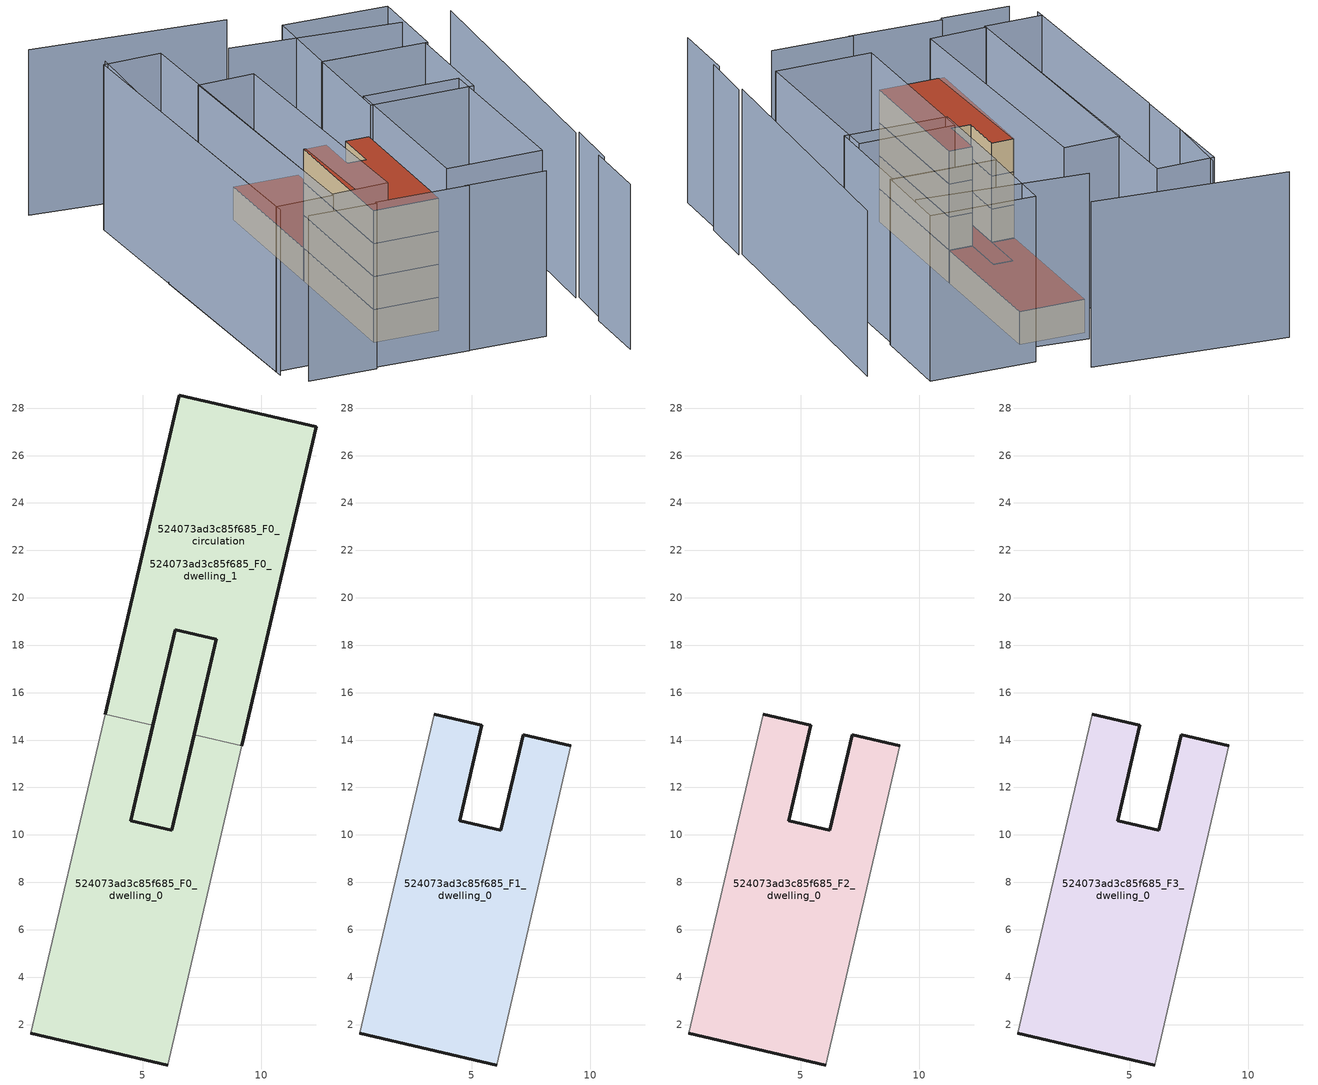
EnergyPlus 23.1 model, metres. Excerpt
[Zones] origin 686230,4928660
524073ad3c85f685_F0_dwelling_0
 floor ground (EU_floor_Construction): 9.19,13.75 6.06,0.29 0.28,1.64 3.41,15.1 5.43,14.63 4.49,10.59 6.23,10.19 7.17,14.22 z0; 8.11,18.26 7.17,14.22 6.23,10.19 4.49,10.59 6.37,18.66 z0
 wall outside (EU_wall_Construction): 0.28,1.64 6.06,0.29 / 7.17,14.22 6.23,10.19 4.49,10.59 5.43,14.63 z0:3
 wall adiabatic (EU_wall_Construction): 6.06,0.29 9.19,13.75 / 3.41,15.1 0.28,1.64 z0:3
 wall to 524073ad3c85f685_F0_dwelling_1 (EU_wall_Construction): 9.19,13.75 7.17,14.22 / 5.43,14.63 3.41,15.1 z0:3
 roof outside (EU_floor_Construction): 6.23,10.19 7.17,14.22 8.11,18.26 6.37,18.66 4.49,10.59 z3
524073ad3c85f685_F0_dwelling_1
 floor ground (EU_floor_Construction): 8.11,18.26 7.17,14.22 6.23,10.19 4.49,10.59 6.37,18.66 z0; 12.32,27.21 9.19,13.75 7.17,14.22 8.11,18.26 6.37,18.66 5.43,14.63 3.41,15.1 6.55,28.55 z0
 wall outside (EU_wall_Construction): 5.43,14.63 6.37,18.66 8.11,18.26 7.17,14.22 / 9.19,13.75 12.32,27.21 6.55,28.55 3.41,15.1 z0:3
 roof outside (EU_roof_Construction): 9.19,13.75 12.32,27.21 6.55,28.55 3.41,15.1 5.43,14.63 6.37,18.66 8.11,18.26 7.17,14.22 z3; 6.23,10.19 7.17,14.22 8.11,18.26 6.37,18.66 4.49,10.59 z3
524073ad3c85f685_F0_circulation
 floor ground (EU_floor_Construction): 8.11,18.26 7.17,14.22 6.23,10.19 4.49,10.59 6.37,18.66 z0; 9.19,13.75 6.06,0.29 0.28,1.64 3.41,15.1 5.43,14.63 4.49,10.59 6.23,10.19 7.17,14.22 z0; 12.32,27.21 9.19,13.75 7.17,14.22 8.11,18.26 6.37,18.66 5.43,14.63 3.41,15.1 6.55,28.55 z0
 wall outside (EU_wall_Construction): 8.11,18.26 6.37,18.66 4.49,10.59 6.23,10.19 8.11,18.26 z0:3
 roof outside (EU_roof_Construction): 6.23,10.19 7.17,14.22 8.11,18.26 6.37,18.66 4.49,10.59 z3; 6.06,0.29 9.19,13.75 7.17,14.22 6.23,10.19 4.49,10.59 5.43,14.63 3.41,15.1 0.28,1.64 z3; 9.19,13.75 12.32,27.21 6.55,28.55 3.41,15.1 5.43,14.63 6.37,18.66 8.11,18.26 7.17,14.22 z3
524073ad3c85f685_F1_dwelling_0
 floor to 524073ad3c85f685_F0_dwelling_0 (EU_floor_Construction): 9.19,13.75 6.06,0.29 0.28,1.64 3.41,15.1 5.43,14.63 4.49,10.59 6.23,10.19 7.17,14.22 z3
 wall outside (EU_wall_Construction): 0.28,1.64 6.06,0.29 / 9.19,13.75 7.17,14.22 6.23,10.19 4.49,10.59 5.43,14.63 3.41,15.1 z3:6
 wall adiabatic (EU_wall_Construction): 6.06,0.29 9.19,13.75 / 3.41,15.1 0.28,1.64 z3:6
524073ad3c85f685_F2_dwelling_0
 floor to 524073ad3c85f685_F1_dwelling_0 (EU_floor_Construction): 9.19,13.75 6.06,0.29 0.28,1.64 3.41,15.1 5.43,14.63 4.49,10.59 6.23,10.19 7.17,14.22 z6
 wall outside (EU_wall_Construction): 0.28,1.64 6.06,0.29 / 9.19,13.75 7.17,14.22 6.23,10.19 4.49,10.59 5.43,14.63 3.41,15.1 z6:9
 wall adiabatic (EU_wall_Construction): 6.06,0.29 9.19,13.75 / 3.41,15.1 0.28,1.64 z6:9
524073ad3c85f685_F3_dwelling_0
 floor to 524073ad3c85f685_F2_dwelling_0 (EU_floor_Construction): 9.19,13.75 6.06,0.29 0.28,1.64 3.41,15.1 5.43,14.63 4.49,10.59 6.23,10.19 7.17,14.22 z9
 wall outside (EU_wall_Construction): 0.28,1.64 6.06,0.29 / 9.19,13.75 7.17,14.22 6.23,10.19 4.49,10.59 5.43,14.63 3.41,15.1 z9:12
 wall adiabatic (EU_wall_Construction): 6.06,0.29 9.19,13.75 / 3.41,15.1 0.28,1.64 z9:12
 roof outside (EU_roof_Construction): 6.06,0.29 9.19,13.75 7.17,14.22 6.23,10.19 4.49,10.59 5.43,14.63 3.41,15.1 0.28,1.64 z12
shading: -8.78,-1.15 -2.77,-2.65 / -2.71,-2.41 5.5,-4.51 / 5.15,-4.37 12.36,-6.08 / 16.18,-12.52 17.72,-6.32 / -5.66,21.62 -9.89,1.27 / 17.92,-6.79 19.37,-1.55 / 19.09,-1.48 26.24,24.47 / 21.65,25.12 7,29.78 / 10.45,34.44 -6.2,39.77 / -2.64,34.04 -4.49,27.21 / 6.12,-0.67 9.77,15.2 / 9.77,15.2 18.31,13.24 / 18.31,13.24 14.66,-2.63 / 14.66,-2.63 6.12,-0.67 / -4.55,1.09 0.42,25.41 / 0.42,25.41 5.46,24.38 / 5.46,24.38 0.49,0.06 / 0.49,0.06 -4.55,1.09 / 11.43,22.86 20.56,20.67 / 20.56,20.67 18.3,11.24 / 18.3,11.24 9.16,13.44 / 9.16,13.44 11.43,22.86 / 13.41,30.76 22.71,28.45 / 22.71,28.45 20.75,20.55 / 20.75,20.55 11.45,22.85 / 11.45,22.85 13.41,30.76 / -9.75,1.95 -3.17,33.56 / -3.17,33.56 1.98,32.49 / 1.98,32.49 -4.6,0.88 / -4.6,0.88 -9.75,1.95 z0:15
[Building]
EU S2 Campaign: North Axis=0; Terrain=City; Solar Distribution=FullExterior
[Site:Location]
Bologna: Latitude=44.5; Longitude=11.25; Time Zone=1; Elevation=37
[SizingPeriod:WeatherFileDays]
AnnualSizingPeriod: Begin Month=1; Begin Day of Month=1; End Month=12; End Day of Month=31; Day of Week for Start Day=Monday; Use Weather File Daylight Saving Period=No; Use Weather File Rain and Snow Indicators=No
[MATERIAL]
EU_InternalMass_Material: Roughness=MediumRough; Thickness=0.1; Conductivity=1; Density=1800; Specific Heat=900; Thermal Absorptance=0.9; Solar Absorptance=0.7; Visible Absorptance=0.7
[MATERIAL:NOMASS] Roughness=MediumRough; Thermal Absorptance=0.9; Solar Absorptance=0.7; Visible Absorptance=0.7
Name | Thermal Resistance
EU_wall_NoMass | 0.937881
EU_roof_NoMass | 0.548572
EU_floor_NoMass | 0.71348
[CONSTRUCTION]
EU_wall_Construction: EU_wall_NoMass
EU_roof_Construction: EU_roof_NoMass
EU_floor_Construction: EU_floor_NoMass
EU_InternalMass_Construction: EU_InternalMass_Material
[ZONE] Type=1; Multiplier=1; Ceiling Height=autocalculate; Floor Area=autocalculate; Part of Total Floor Area=Yes
Name | Volume
524073ad3c85f685_F0_dwelling_0 | 268.006
524073ad3c85f685_F1_dwelling_0; 524073ad3c85f685_F2_dwelling_0; 524073ad3c85f685_F3_dwelling_0 | 223.749
524073ad3c85f685_F0_dwelling_1 | 268.008
524073ad3c85f685_F0_circulation | 491.757
[INTERNALMASS] Construction=EU_InternalMass_Construction
Name | Zone or ZoneList | Surface Area
524073ad3c85f685_F0_dwelling_0_EU_InternalMass | 524073ad3c85f685_F0_dwelling_0 | 74.583
524073ad3c85f685_F0_dwelling_1_EU_InternalMass | 524073ad3c85f685_F0_dwelling_1 | 74.583
524073ad3c85f685_F1_dwelling_0_EU_InternalMass | 524073ad3c85f685_F1_dwelling_0 | 165.115
524073ad3c85f685_F2_dwelling_0_EU_InternalMass | 524073ad3c85f685_F2_dwelling_0 | 165.115
524073ad3c85f685_F3_dwelling_0_EU_InternalMass | 524073ad3c85f685_F3_dwelling_0 | 165.115
[OTHEREQUIPMENT] Fuel Type=Electricity; Design Level Calculation Method=Watts/Area; Power per Zone Floor Area=1; Fraction Latent=0; Fraction Radiant=0; Fraction Lost=0; Carbon Dioxide Generation Rate=0; EndUse Subcategory=EU_Step8_InternalGains
Name | Zone or ZoneList or Space or SpaceList | Schedule
EU_Step8_InternalGain_524073ad3c85f685_F0_dwelling_0_f000 | 524073ad3c85f685_F0_dwelling_0 | EU_Step8_GainSchedule_524073ad3c85f685_F0_dwelling_0_f000
EU_Step8_InternalGain_524073ad3c85f685_F0_dwelling_1_f000 | 524073ad3c85f685_F0_dwelling_1 | EU_Step8_GainSchedule_524073ad3c85f685_F0_dwelling_1_f000
EU_Step8_InternalGain_524073ad3c85f685_F1_dwelling_0_f000 | 524073ad3c85f685_F1_dwelling_0 | EU_Step8_GainSchedule_524073ad3c85f685_F1_dwelling_0_f000
EU_Step8_InternalGain_524073ad3c85f685_F2_dwelling_0_f000 | 524073ad3c85f685_F2_dwelling_0 | EU_Step8_GainSchedule_524073ad3c85f685_F2_dwelling_0_f000
EU_Step8_InternalGain_524073ad3c85f685_F3_dwelling_0_f000 | 524073ad3c85f685_F3_dwelling_0 | EU_Step8_GainSchedule_524073ad3c85f685_F3_dwelling_0_f000
[ZONEINFILTRATION:DESIGNFLOWRATE]
EU_Circulation_Infiltration_524073ad3c85f685_F0_circulation: Zone or ZoneList or Space or SpaceList=524073ad3c85f685_F0_circulation; Schedule=EU_AlwaysOn; Design Flow Rate Calculation Method=Flow/Area; Flow Rate per Floor Area=0.0005; Constant Term Coefficient=1; Temperature Term Coefficient=0; Velocity Term Coefficient=0; Velocity Squared Term Coefficient=0
[ZONEVENTILATION:DESIGNFLOWRATE] Schedule=EU_AlwaysOn; Design Flow Rate Calculation Method=AirChanges/Hour; Air Changes per Hour=0.687892; Ventilation Type=Natural; Fan Pressure Rise=0; Fan Total Efficiency=1; Constant Term Coefficient=1; Temperature Term Coefficient=0; Velocity Term Coefficient=0; Velocity Squared Term Coefficient=0; Minimum Indoor Temperature=-100; Maximum Indoor Temperature=100; Delta Temperature=-100; Minimum Outdoor Temperature=-100; Maximum Outdoor Temperature=100; Maximum Wind Speed=40
Name | Zone or ZoneList or Space or SpaceList
EU_ConstantAir_524073ad3c85f685_F0_dwelling_0 | 524073ad3c85f685_F0_dwelling_0
EU_ConstantAir_524073ad3c85f685_F0_dwelling_1 | 524073ad3c85f685_F0_dwelling_1
EU_ConstantAir_524073ad3c85f685_F1_dwelling_0 | 524073ad3c85f685_F1_dwelling_0
EU_ConstantAir_524073ad3c85f685_F2_dwelling_0 | 524073ad3c85f685_F2_dwelling_0
EU_ConstantAir_524073ad3c85f685_F3_dwelling_0 | 524073ad3c85f685_F3_dwelling_0
[HVACTEMPLATE:THERMOSTAT] Constant Heating Setpoint=20; Constant Cooling Setpoint=50
EU_HeatOnly_524073ad3c85f685_F0_dwelling_0; EU_HeatOnly_524073ad3c85f685_F0_dwelling_1; EU_HeatOnly_524073ad3c85f685_F1_dwelling_0; EU_HeatOnly_524073ad3c85f685_F2_dwelling_0; EU_HeatOnly_524073ad3c85f685_F3_dwelling_0
[HVACTEMPLATE:ZONE:IDEALLOADSAIRSYSTEM] System Availability Schedule=EU_AlwaysOn; Maximum Heating Supply Air Temperature=50; Minimum Cooling Supply Air Temperature=13; Maximum Heating Supply Air Humidity Ratio=0.0156; Minimum Cooling Supply Air Humidity Ratio=0.0077; Heating Limit=NoLimit; Cooling Limit=NoLimit; Heating Availability Schedule=EU_AlwaysOn; Cooling Availability Schedule=EU_CoolingOff; Dehumidification Control Type=ConstantSensibleHeatRatio; Cooling Sensible Heat Ratio=0.7; Dehumidification Setpoint=60; Humidification Control Type=None; Humidification Setpoint=30; Outdoor Air Method=None; Outdoor Air Flow Rate per Person=0.00944; Outdoor Air Flow Rate per Zone Floor Area=0; Outdoor Air Flow Rate per Zone=0; Demand Controlled Ventilation Type=None; Outdoor Air Economizer Type=NoEconomizer; Heat Recovery Type=None; Sensible Heat Recovery Effectiveness=0.7; Latent Heat Recovery Effectiveness=0.65
Name | Template Thermostat
524073ad3c85f685_F0_dwelling_0 | EU_HeatOnly_524073ad3c85f685_F0_dwelling_0
524073ad3c85f685_F0_dwelling_1 | EU_HeatOnly_524073ad3c85f685_F0_dwelling_1
524073ad3c85f685_F1_dwelling_0 | EU_HeatOnly_524073ad3c85f685_F1_dwelling_0
524073ad3c85f685_F2_dwelling_0 | EU_HeatOnly_524073ad3c85f685_F2_dwelling_0
524073ad3c85f685_F3_dwelling_0 | EU_HeatOnly_524073ad3c85f685_F3_dwelling_0
[SIZING:ZONE] Zone Cooling Design Supply Air Temperature Input Method=SupplyAirTemperature; Zone Cooling Design Supply Air Temperature=13; Zone Heating Design Supply Air Temperature Input Method=SupplyAirTemperature; Zone Heating Design Supply Air Temperature=50; Zone Cooling Design Supply Air Humidity Ratio=0.008; Zone Heating Design Supply Air Humidity Ratio=0.008; Cooling Design Air Flow Method=DesignDay; Cooling Design Air Flow Rate=0; Cooling Minimum Air Flow per Zone Floor Area=0.000762; Cooling Minimum Air Flow=0; Cooling Minimum Air Flow Fraction=0.2; Heating Design Air Flow Method=DesignDay; Heating Design Air Flow Rate=0; Heating Maximum Air Flow per Zone Floor Area=0.002032; Heating Maximum Air Flow=0.141576; Heating Maximum Air Flow Fraction=0.3; Account for Dedicated Outdoor Air System=No; Dedicated Outdoor Air System Control Strategy=NeutralSupplyAir; Dedicated Outdoor Air Low Setpoint Temperature for Design=autosize; Dedicated Outdoor Air High Setpoint Temperature for Design=autosize; Zone Load Sizing Method=Sensible Load Only No Latent Load; Zone Latent Cooling Design Supply Air Humidity Ratio Input Method=HumidityRatioDifference; Zone Cooling Design Supply Air Humidity Ratio Difference=0.005; Zone Latent Heating Design Supply Air Humidity Ratio Input Method=HumidityRatioDifference; Zone Humidification Design Supply Air Humidity Ratio Difference=0.005
524073ad3c85f685_F0_dwelling_0; 524073ad3c85f685_F0_dwelling_1; 524073ad3c85f685_F1_dwelling_0; 524073ad3c85f685_F2_dwelling_0; 524073ad3c85f685_F3_dwelling_0
[SCHEDULE:CONSTANT]
Name | Hourly Value
EU_AlwaysOn | 1
EU_CoolingOff | 0
[SCHEDULE:FILE] Column Number=1; Rows to Skip at Top=0; Number of Hours of Data=8760; Column Separator=Comma; Interpolate to Timestep=No; Minutes per Item=60; Adjust Schedule for Daylight Savings=Yes
Name | File
EU_Step8_GainSchedule_524073ad3c85f685_F0_dwelling_0_f000 | ../../schedules/524073ad3c85f685/524073ad3c85f685_F0_dwelling_0_f000_gain.csv
EU_Step8_GainSchedule_524073ad3c85f685_F0_dwelling_1_f000 | ../../schedules/524073ad3c85f685/524073ad3c85f685_F0_dwelling_1_f000_gain.csv
EU_Step8_GainSchedule_524073ad3c85f685_F1_dwelling_0_f000 | ../../schedules/524073ad3c85f685/524073ad3c85f685_F1_dwelling_0_f000_gain.csv
EU_Step8_GainSchedule_524073ad3c85f685_F2_dwelling_0_f000 | ../../schedules/524073ad3c85f685/524073ad3c85f685_F2_dwelling_0_f000_gain.csv
EU_Step8_GainSchedule_524073ad3c85f685_F3_dwelling_0_f000 | ../../schedules/524073ad3c85f685/524073ad3c85f685_F3_dwelling_0_f000_gain.csv
